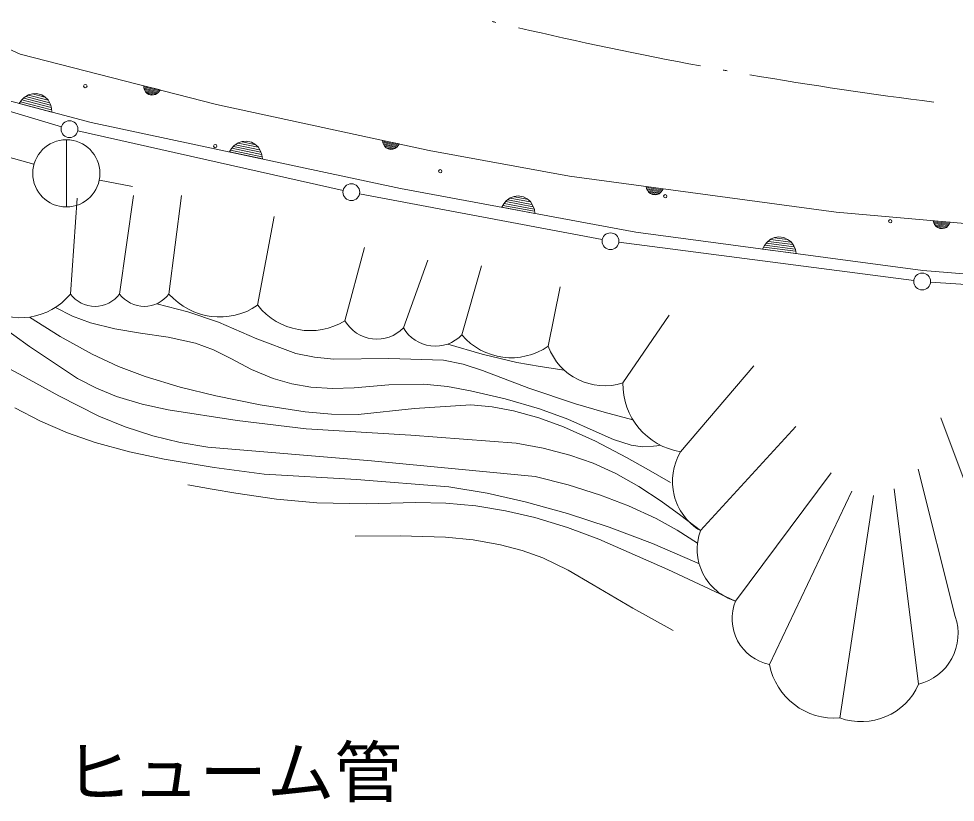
# Model space of a CAD drawing. Units: millimetres, scale not verified. Extents: x 69965 to 709965, y -3686 to 356314.
# Drawn here: x 444563 to 472318, y 243018 to 266232 of the extents above; entities that cross this region are included whole.
import ezdxf
from ezdxf.enums import TextEntityAlignment as Align

# ---------------------------------------------------------------- set-up
doc = ezdxf.new("R2010")
doc.units = ezdxf.units.MM
doc.header["$LTSCALE"] = 1000
doc.layers.add('S-BGD', color=7, linetype='Continuous', lineweight=13)
doc.styles.add('ＭＳ ゴシック', font='')
doc.styles.get('ＭＳ ゴシック').set_extended_font_data('MS Gothic')

msp = doc.modelspace()

# ---------------------------------------------------------------- linework, layer by layer
at = {"layer": 'S-BGD'}
for p, q in [((433726, 270035), (444609, 265187)), ((444609, 265187), (450420, 263692)), ((448273, 264185), (448269, 264245)), ((448269, 264245), (448753, 264121)), ((446706, 263161), (443418, 264024)), ((444727, 263900), (444849, 263982)), ((444849, 263982), (444971, 264012)), ((444849, 263972), (445434, 263818)), ((444971, 264012), (445094, 264019)), ((445336, 263908), (444976, 264003)), ((445094, 264019), (445244, 263979)), ((445244, 263979), (445348, 263913)), ((448290, 264130), (448273, 264185)), ((448734, 264094), (448274, 264212)), ((448278, 264179), (448714, 264067)), ((448688, 264041), (448289, 264143)), ((448323, 264065), (448290, 264130)), ((448303, 264107), (448656, 264017)), ((448369, 264022), (448323, 264065)), ((448619, 263994), (448326, 264069)), ((448421, 263989), (448369, 264022)), ((448375, 264025), (448555, 263978)), ((448497, 263970), (448421, 263989)), ((448558, 263974), (448497, 263970)), ((448619, 263989), (448558, 263974)), ((448680, 264030), (448619, 263989)), ((448720, 264070), (448680, 264030)), ((448753, 264121), (448720, 264070)), ((443165, 263820), (445827, 263032)), ((444579, 263720), (444647, 263821)), ((445546, 263466), (444579, 263720)), ((444619, 263774), (445538, 263532)), ((444647, 263821), (444727, 263900)), ((445529, 263599), (444659, 263828)), ((444711, 263879), (445506, 263670)), ((445479, 263742), (444775, 263926)), ((445348, 263913), (445439, 263827)), ((445439, 263827), (445506, 263696)), ((445506, 263696), (445539, 263586)), ((450420, 263692), (456730, 262331)), ((445539, 263586), (445546, 263466)), ((455881, 261202), (446706, 263161)), ((446311, 262907), (454177, 261148)), ((445974, 262645), (445974, 260655)), ((451063, 262560), (451183, 262596)), ((451183, 262596), (451306, 262608)), ((451553, 262509), (451189, 262587)), ((451306, 262608), (451457, 262576)), ((451457, 262576), (451564, 262515)), ((455354, 262569), (455347, 262629)), ((455347, 262629), (455836, 262523)), ((455817, 262496), (455353, 262596)), ((455373, 262515), (455354, 262569)), ((455359, 262563), (455799, 262468)), ((450805, 262286), (450868, 262390)), ((451783, 262077), (450805, 262286)), ((450842, 262342), (451771, 262143)), ((450868, 262390), (450945, 262473)), ((451760, 262209), (450880, 262397)), ((450930, 262451), (451734, 262279)), ((450945, 262473), (451063, 262560)), ((451703, 262349), (450991, 262501)), ((451063, 262550), (451655, 262424)), ((451564, 262515), (451659, 262433)), ((451659, 262433), (451732, 262305)), ((451732, 262305), (451770, 262197)), ((455774, 262441), (455372, 262528)), ((455409, 262451), (455373, 262515)), ((455387, 262493), (455743, 262416)), ((455456, 262410), (455409, 262451)), ((455707, 262392), (455411, 262455)), ((455510, 262379), (455456, 262410)), ((455462, 262412), (455644, 262373)), ((455585, 262363), (455510, 262379)), ((455647, 262369), (455585, 262363)), ((455707, 262386), (455647, 262369)), ((455766, 262430), (455707, 262386)), ((455805, 262472), (455766, 262430)), ((455836, 262523), (455805, 262472)), ((456730, 262331), (460885, 261567)), ((445012, 261921), (444049, 262193)), ((451770, 262197), (451783, 262077)), ((446955, 261454), (447935, 261258)), ((460885, 261567), (468789, 260504)), ((462855, 259906), (455881, 261202)), ((463172, 261201), (463162, 261261)), ((463162, 261261), (463657, 261194)), ((463640, 261165), (463170, 261228)), ((463196, 261149), (463172, 261201)), ((463178, 261196), (463624, 261136)), ((463657, 261194), (463630, 261140)), ((446093, 258076), (446296, 260914)), ((447554, 258076), (447965, 260998)), ((449015, 258076), (449384, 260998)), ((454667, 261047), (461855, 259687)), ((459011, 260836), (459127, 260927)), ((459127, 260927), (459246, 260966)), ((459128, 260916), (459723, 260806)), ((459246, 260966), (459369, 260981)), ((459619, 260889), (459252, 260957)), ((459369, 260981), (459521, 260953)), ((459521, 260953), (459630, 260894)), ((463601, 261107), (463194, 261162)), ((463237, 261088), (463196, 261149)), ((463212, 261128), (463572, 261079)), ((463287, 261051), (463237, 261088)), ((463538, 261052), (463239, 261093)), ((463343, 261025), (463287, 261051)), ((463293, 261054), (463477, 261029)), ((463420, 261014), (463343, 261025)), ((463480, 261025), (463420, 261014)), ((463539, 261047), (463480, 261025)), ((463595, 261095), (463539, 261047)), ((463630, 261140), (463595, 261095)), ((458877, 260645), (458937, 260751)), ((459860, 260463), (458877, 260645)), ((458913, 260702), (459847, 260529)), ((458937, 260751), (459011, 260836)), ((459834, 260595), (458949, 260759)), ((458997, 260814), (459806, 260663)), ((459773, 260733), (459058, 260866)), ((459630, 260894), (459727, 260815)), ((459727, 260815), (459803, 260689)), ((459803, 260689), (459844, 260583)), ((451644, 257742), (452138, 260372)), ((459844, 260583), (459860, 260463)), ((468789, 260504), (475132, 259940)), ((471681, 260189), (471668, 260248)), ((471668, 260248), (472166, 260204)), ((472150, 260174), (471677, 260216)), ((471707, 260138), (471681, 260189)), ((471687, 260183), (472135, 260144)), ((472114, 260114), (471704, 260151)), ((471750, 260079), (471707, 260138)), ((471724, 260117), (472086, 260085)), ((471802, 260044), (471750, 260079)), ((472053, 260057), (471752, 260084)), ((472108, 260102), (472054, 260052)), ((472141, 260148), (472108, 260102)), ((472166, 260204), (472141, 260148)), ((471357, 258777), (462855, 259906)), ((471859, 260020), (471802, 260044)), ((471808, 260047), (471993, 260031)), ((471937, 260013), (471859, 260020)), ((471997, 260027), (471937, 260013)), ((472054, 260052), (471997, 260027)), ((462349, 259608), (471089, 258479)), ((466610, 259408), (466665, 259516)), ((466665, 259516), (466735, 259605)), ((467569, 259406), (466676, 259525)), ((466722, 259582), (467537, 259474)), ((466735, 259605), (466846, 259702)), ((467501, 259542), (466780, 259637)), ((466846, 259702), (466963, 259747)), ((466847, 259691), (467447, 259612)), ((466963, 259747), (467085, 259768)), ((467339, 259689), (466970, 259738)), ((467085, 259768), (467238, 259748)), ((467238, 259748), (467350, 259695)), ((467350, 259695), (467451, 259621)), ((467451, 259621), (467533, 259499)), ((454232, 257283), (454809, 259453)), ((467602, 259276), (466610, 259408)), ((466643, 259466), (467585, 259341)), ((467533, 259499), (467580, 259395)), ((467580, 259395), (467602, 259276)), ((455964, 257075), (456687, 259078)), ((457695, 256866), (458273, 258911)), ((481608, 257947), (471357, 258777)), ((471586, 258430), (481578, 257738)), ((460257, 256532), (460610, 258285)), ((445651, 257679), (446155, 257424)), ((448656, 257790), (449572, 257546)), ((443498, 257516), (444883, 256523)), ((444881, 257392), (445794, 256816)), ((446155, 257424), (446690, 257221)), ((449572, 257546), (450480, 257242)), ((462469, 255447), (463840, 257450)), ((446690, 257221), (447415, 257043)), ((447415, 257043), (448171, 256921)), ((450480, 257242), (451624, 256747)), ((445794, 256816), (446741, 256290)), ((448171, 256921), (448991, 256801)), ((448991, 256801), (449802, 256622)), ((451624, 256747), (452778, 256315)), ((444883, 256523), (446307, 255578)), ((449802, 256622), (450331, 256425)), ((457280, 256595), (458296, 256291)), ((443354, 256352), (444590, 255703)), ((446741, 256290), (447515, 255933)), ((450331, 256425), (450847, 256166)), ((452778, 256315), (453327, 256201)), ((453327, 256201), (453900, 256145)), ((458296, 256291), (459323, 256046)), ((447515, 255933), (448315, 255630)), ((450847, 256166), (451458, 255844)), ((453900, 256145), (455531, 256161)), ((455531, 256161), (457150, 256117)), ((457150, 256117), (457731, 255997)), ((457731, 255997), (458310, 255815)), ((459323, 256046), (460018, 255924)), ((460018, 255924), (460728, 255823)), ((464180, 253402), (466344, 255948)), ((444590, 255703), (445747, 255055)), ((448315, 255630), (449347, 255315)), ((451458, 255844), (452103, 255574)), ((458310, 255815), (459681, 255286)), ((446307, 255578), (446869, 255285)), ((452103, 255574), (452652, 255417)), ((452652, 255417), (453215, 255320)), ((454509, 255298), (455535, 255384)), ((455535, 255384), (456570, 255408)), ((456570, 255408), (457266, 255340)), ((446869, 255285), (447465, 255042)), ((449347, 255315), (450402, 255056)), ((453215, 255320), (453862, 255279)), ((453862, 255279), (454509, 255298)), ((457266, 255340), (457954, 255211)), ((457954, 255211), (458978, 254975)), ((459681, 255286), (461060, 254818)), ((445747, 255055), (446933, 254461)), ((447465, 255042), (448217, 254814)), ((448217, 254814), (448991, 254643)), ((450402, 255056), (451716, 254790)), ((456295, 254682), (457962, 254796)), ((457962, 254796), (458596, 254737)), ((458978, 254975), (459994, 254678)), ((461060, 254818), (461910, 254572)), ((444444, 254703), (445210, 254310)), ((448991, 254643), (451037, 254331)), ((451716, 254790), (453047, 254582)), ((453047, 254582), (453834, 254514)), ((453834, 254514), (454622, 254506)), ((454622, 254506), (456295, 254682)), ((458596, 254737), (459227, 254618)), ((459227, 254618), (459974, 254409)), ((459994, 254678), (460833, 254368)), ((461910, 254572), (462765, 254350)), ((445210, 254310), (446010, 253966)), ((446933, 254461), (447721, 254141)), ((451037, 254331), (453080, 254079)), ((459974, 254409), (460712, 254138)), ((460833, 254368), (461671, 253993)), ((473352, 250481), (471893, 254406)), ((446010, 253966), (446832, 253679)), ((447721, 254141), (448539, 253875)), ((453080, 254079), (456185, 253898)), ((460712, 254138), (461655, 253716)), ((461671, 253993), (462192, 253763)), ((464764, 251065), (467596, 254153)), ((448539, 253875), (449343, 253679)), ((456185, 253898), (459308, 253656)), ((461655, 253716), (462577, 253237)), ((462192, 253763), (462713, 253597)), ((446832, 253679), (447844, 253403)), ((447844, 253403), (448872, 253185)), ((449343, 253679), (450168, 253539)), ((450168, 253539), (455020, 253135)), ((459308, 253656), (460104, 253510)), ((460104, 253510), (460897, 253303)), ((462713, 253597), (463046, 253550)), ((463046, 253550), (463379, 253565)), ((463379, 253565), (463474, 253581)), ((463474, 253581), (463570, 253601)), ((448872, 253185), (450353, 252934)), ((455020, 253135), (459867, 252670)), ((460897, 253303), (461588, 253060)), ((462577, 253237), (463230, 252870)), ((450353, 252934), (451839, 252743)), ((461588, 253060), (462255, 252761)), ((463230, 252870), (463880, 252495)), ((472318, 248519), (471216, 252882)), ((451839, 252743), (454571, 252585)), ((454571, 252585), (457308, 252367)), ((459867, 252670), (460843, 252421)), ((462255, 252761), (462942, 252378)), ((465808, 248978), (468639, 252776)), ((450292, 252294), (449577, 252427)), ((451000, 252172), (450292, 252294)), ((457308, 252367), (458441, 252173)), ((460843, 252421), (461805, 252113)), ((462942, 252378), (463598, 251943)), ((471233, 246516), (470504, 252306)), ((452199, 251998), (451000, 252172)), ((458441, 252173), (459574, 251918)), ((461805, 252113), (462638, 251798)), ((466809, 247100), (469251, 252238)), ((468896, 245514), (469895, 252103)), ((453393, 251885), (452199, 251998)), ((454858, 251862), (453393, 251885)), ((456325, 251900), (454858, 251862)), ((457225, 251878), (456325, 251900)), ((458113, 251796), (457225, 251878)), ((458993, 251654), (458113, 251796)), ((459574, 251918), (460829, 251572)), ((462638, 251798), (463454, 251426)), ((463598, 251943), (464185, 251511)), ((459861, 251453), (458993, 251654)), ((460829, 251572), (462064, 251169)), ((464185, 251511), (464764, 251065)), ((460824, 251158), (459861, 251453)), ((463454, 251426), (464073, 251083)), ((454530, 250898), (455864, 250915)), ((455864, 250915), (457210, 250873)), ((461759, 250809), (460824, 251158)), ((462064, 251169), (463343, 250682)), ((464073, 251083), (464679, 250695)), ((457210, 250873), (458030, 250791)), ((458030, 250791), (458843, 250649)), ((458843, 250649), (459482, 250481)), ((463801, 249919), (461759, 250809)), ((463343, 250682), (464602, 250138)), ((459482, 250481), (460100, 250256)), ((460100, 250256), (460851, 249890)), ((464602, 250138), (464666, 250110)), ((464666, 250110), (464729, 250081)), ((460851, 249890), (461587, 249464)), ((465808, 248978), (463801, 249919)), ((461587, 249464), (462760, 248771)), ((462760, 248771), (463956, 248108))]:
    msp.add_line(p, q, dxfattribs=at)
for centre, radius in [((446537, 264236), 49.8), ((446067, 262961), 249), ((445974, 261650), 995), ((450389, 262458), 49.8), ((457056, 261715), 49.8), ((454421, 261093), 249), ((463723, 260973), 49.8), ((470390, 260231), 49.8), ((462101, 259640), 249), ((471337, 258447), 249)]:
    msp.add_circle(centre, radius, dxfattribs=at)
for centre, radius, start, end in [((486502, 382056), 119218, 256.46144, 256.51659), ((486502, 382056), 119218, 256.84749, 259.49471), ((486502, 382056), 119218, 259.82562, 259.88077), ((486502, 382056), 119218, 260.21167, 262.85889), ((444615, 259279), 1906, 235.9205, 320.8653), ((446824, 258624), 913, 216.8699, 323.1301), ((448284, 258624), 913, 216.8699, 323.1301), ((450519, 259403), 2006, 221.4193, 304.1069), ((453196, 258967), 1976, 218.2727, 301.6059), ((455176, 257828), 1090, 209.9999, 316.2601), ((456908, 257620), 1090, 209.9999, 316.2601), ((459160, 258106), 1918, 220.2517, 304.8969), ((461921, 257127), 1768, 199.6855, 288.0525), ((464496, 255405), 2027, 178.8046, 261.0362), ((465637, 252525), 1701, 148.9491, 239.1234), ((466280, 250518), 1611, 160.1619, 252.9682), ((467087, 248455), 1383, 157.7415, 258.4035), ((470855, 248017), 1548, 284.1602, 18.954), ((468741, 247476), 1967, 190.9973, 274.533), ((469526, 247271), 1866, 250.2607, 336.1364)]:
    msp.add_arc(centre, radius, start, end, dxfattribs=at)

# ---------------------------------------------------------------- texts
at = {"layer": 'S-BGD', "style": 'ＭＳ ゴシック'}
msp.add_text('ヒューム管', height=1466, dxfattribs=at).set_placement((445921, 242740), align=Align.BOTTOM_LEFT)

doc.saveas('drawing.dxf')
